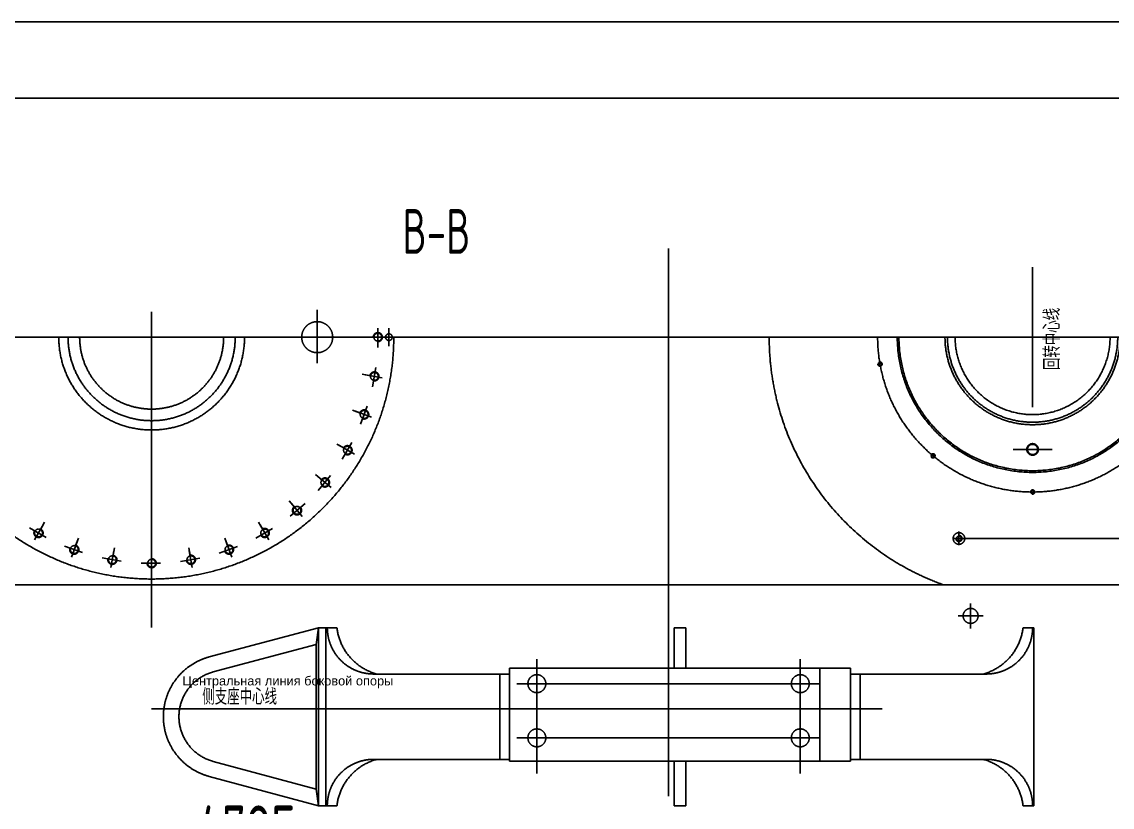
# Model space of a CAD drawing. Header units: millimetres. Extents: x 1934 to 22934, y 25951 to 41379.
# Drawn here: x 9016 to 12591, y 38802 to 41379 of the extents above; entities that cross this region are included whole.
import ezdxf
from ezdxf.enums import TextEntityAlignment as Align

# ---------------------------------------------------------------- set-up
doc = ezdxf.new("R2010")
doc.units = ezdxf.units.MM
doc.header["$LTSCALE"] = 500
doc.linetypes.add('G', pattern=[2, 1.25, -0.25, 0.25, -0.25])
doc.linetypes.add('K', pattern=[2.5, 1.25, -0.25, 0.25, -0.25, 0.25, -0.25])
for name, color, linetype in [('01', 7, 'Continuous'), ('02', 1, 'Continuous'), ('05', 4, 'G'), ('07', 6, 'K'), ('08', 1, 'Continuous'), ('11', 3, 'Continuous')]:
    doc.layers.add(name, color=color, linetype=linetype)
doc.styles.get("Standard").update_dxf_attribs({"font": 'isocp', "width": 0.707, "bigfont": 'intecad.shx'})
doc.dimstyles.new('INTE', dxfattribs={"dimscale": 50, "dimtxt": 3.5, "dimasz": 3, "dimexe": 3, "dimexo": 0, "dimgap": 1, "dimtad": 1, "dimdsep": 46, "dimtxsty": 'Standard', "dimcen": 0, "dimclrd": 1, "dimclre": 1, "dimclrt": 3, "dimadec": 0, "dimazin": 0, "dimtfac": 1, "dimtmove": 0, "dimatfit": 0, "dimfxl": 1, "dimarcsym": 0})

# ---------------------------------------------------------------- blocks, each defined once
blk = doc.blocks.new('*D929')
at = {"layer": '08', "color": 1, "lineweight": -2, "ltscale": 1.25}
for p, q in [((7355.3, 37961.7), (7355.3, 38733)), ((12150.3, 37881.1), (12150.3, 38733)), ((7505.3, 38583), (12000.3, 38583))]:
    blk.add_line(p, q, dxfattribs=at)
at = {"layer": '08', "color": 1, "ltscale": 1.25}
for points in [[(7505.3, 38608), (7505.3, 38558), (7355.3, 38583)], [(12000.3, 38608), (12000.3, 38558), (12150.3, 38583)]]:
    blk.add_solid(points, dxfattribs=at)
at = {"layer": 'Defpoints', "color": 0, "ltscale": 1.25}
for p in [(12150.3, 38583), (7355.3, 37961.7), (12150.3, 37881.1)]:
    blk.add_point(p, dxfattribs=at)
at = {"layer": '08', "color": 3, "ltscale": 1.25, "insert": (9752.8, 38720.5), "char_height": 175, "attachment_point": 5}
blk.add_mtext('4795', dxfattribs=at)
blk = doc.blocks.new('JGFD')
at = {"layer": '07', "color": 6, "linetype": 'K', "ltscale": 30}
for p, q in [((27685.4, 11808.7), (27685.4, 10011.6)), ((28879.2, 11287.9), (28879.2, 11746.8)), ((25991.2, 11600.5), (25991.2, 10564.6)), ((26534, 11607.1), (26534, 11432.3)), ((23860.7, 11517.4), (32815.7, 11517.4)), ((29108.6, 11517.4), (28649.7, 11517.4)), ((28815.4, 11149.1), (28943.4, 11149.1)), ((28637.8, 10835.1), (28637.8, 10880)), ((28618.6, 10857), (29258.6, 10856.9)), ((24993.2, 10704.4), (32540.2, 10704.4)), ((24993.2, 10704.4), (32540.2, 10704.4)), ((28676, 10644), (28676, 10562)), ((28717, 10603), (28634.9, 10603)), ((26537.7, 10564.4), (26180.1, 10468.4)), ((26530.7, 10509.7), (26537.7, 10564.4)), ((26537.7, 10564.4), (26537.7, 9980.4)), ((26537.7, 10564.4), (26562.7, 10564.4)), ((26562.7, 9980.4), (26562.7, 10564.4)), ((26562.7, 10564.4), (26598.5, 10564.4)), ((26562.7, 10564.4), (26578.7, 10564.4)), ((26578.7, 10564.4), (26578.7, 10564.4)), ((27704.2, 10431.5), (27704.2, 10564.4)), ((27742.2, 10564.4), (27704.2, 10564.4)), ((27742.2, 10564.4), (27742.2, 10431.5)), ((28883.6, 10564.4), (28847.8, 10564.4)), ((28867.6, 10564.4), (28867.6, 10564.4)), ((28883.6, 10564.4), (28867.6, 10564.4)), ((28883.6, 9980.4), (28883.6, 10564.4)), ((26530.7, 10509.7), (26193.3, 10419.2)), ((26530.7, 10509.7), (26530.7, 10035)), ((27254.1, 10461), (27254.1, 10086.5)), ((28117.7, 10461), (28117.7, 10086.5)), ((27164.2, 10412.4), (26719.1, 10412.4)), ((27132.7, 10412.4), (27132.7, 10132.4)), ((27164.2, 10126.4), (27164.2, 10431.5)), ((27164.2, 10431.5), (28282.2, 10431.5)), ((28181.2, 10431.5), (28181.2, 10126.4)), ((28282.2, 10431.5), (28282.2, 10126.4)), ((28282.2, 10412.4), (28727.2, 10412.4)), ((28313.6, 10412.4), (28313.6, 10132.4)), ((27188.4, 10380.7), (28181.2, 10380.7)), ((25991.2, 10298.2), (28386.6, 10298.2)), ((27188.4, 10202.9), (28181.2, 10202.9)), ((26530.7, 10035), (26193.3, 10125.6)), ((27164.2, 10132.4), (26719.1, 10132.4)), ((28282.2, 10126.4), (27164.2, 10126.4)), ((27704.2, 9980.4), (27704.2, 10126.4)), ((27742.2, 10126.4), (27742.2, 9980.4)), ((28282.2, 10132.4), (28727.2, 10132.4)), ((26537.7, 9980.4), (26180.1, 10076.3)), ((26530.7, 10035), (26537.7, 9980.4)), ((26537.7, 9980.4), (26562.7, 9980.4)), ((26562.7, 9980.4), (26598.5, 9980.4)), ((27742.2, 9980.4), (27704.2, 9980.4)), ((28883.6, 9980.4), (28847.8, 9980.4))]:
    blk.add_line(p, q, dxfattribs=at)
at = {"layer": '07', "color": 6, "linetype": 'K'}
for p, q in [((26732.7, 11546.6), (26732.7, 11483.2)), ((26769, 11547), (26769, 11487.7)), ((26692.4, 11517.4), (26722.4, 11517.4)), ((26702.5, 11517.4), (26758.8, 11517.4)), ((26726.5, 11417.4), (26715.4, 11354.9)), ((26681.8, 11395.6), (26711.3, 11390.4)), ((26691.7, 11393.8), (26747.2, 11384.1)), ((26650.1, 11277.5), (26678.3, 11267.3)), ((26659.6, 11274.1), (26712.5, 11254.8)), ((26697.9, 11291.2), (26676.2, 11231.6)), ((26598.5, 11166.7), (26624.5, 11151.7)), ((26607.2, 11161.7), (26656, 11133.5)), ((26647.9, 11171.9), (26616.2, 11117)), ((26528.4, 11066.6), (26551.3, 11047.3)), ((26536.1, 11060.1), (26579.2, 11023.9)), ((26578, 11063.1), (26537.2, 11014.5)), ((26441.9, 10980.2), (26461.2, 10957.2)), ((26445.4, 10930.6), (26494, 10971.3)), ((26448.4, 10972.4), (26484.6, 10929.3)), ((25640.5, 10910), (25625.5, 10884.1)), ((26341.8, 10910), (26356.8, 10884.1)), ((25645.7, 10860.6), (25590.8, 10892.3)), ((25635.5, 10901.3), (25607.3, 10852.6)), ((26387.2, 10889.8), (26332.3, 10858.1)), ((26346.8, 10901.3), (26375, 10852.6)), ((25765, 10810.6), (25705.4, 10832.3)), ((25747.9, 10848.9), (25728.6, 10796)), ((25751.3, 10858.4), (25741, 10830.2)), ((26231, 10858.4), (26241.3, 10830.2)), ((26234.5, 10848.9), (26253.7, 10796)), ((25867.6, 10816.8), (25857.8, 10761.4)), ((25869.4, 10826.7), (25864.2, 10797.2)), ((25991.2, 10816.1), (25991.2, 10786.1)), ((25991.2, 10806), (25991.2, 10749.7)), ((26112.9, 10826.7), (26118.1, 10797.2)), ((26114.7, 10816.8), (26124.5, 10761.4)), ((26272.2, 10830.6), (26212.6, 10808.9)), ((25891.2, 10782.1), (25828.7, 10793.1)), ((26020.4, 10775.9), (25956.9, 10775.9)), ((26148.7, 10792.2), (26086.2, 10781.2))]:
    blk.add_line(p, q, dxfattribs=at)
at = {"layer": '07', "color": 6, "linetype": 'K', "ltscale": 30}
for centre, radius in [((26534, 11517.4), 50.8), ((28378.9, 11429.2), 5.6), ((28879.2, 11149.1), 19), ((28879.2, 11149.1), 16.7), ((28552.6, 11128.2), 5.6), ((28879.2, 11009.4), 5.6), ((28637.8, 10857), 19), ((28637.8, 10857), 8), ((28676, 10603), 24.6), ((27254.1, 10380.7), 29.4), ((28117.7, 10380.7), 29.4), ((27254.1, 10202.9), 29.4), ((28117.7, 10202.9), 29.4)]:
    blk.add_circle(centre, radius, dxfattribs=at)
at = {"layer": '07', "color": 6, "linetype": 'K'}
for centre, radius in [((26732.7, 11517.4), 12.9), ((26769, 11517.4), 11), ((26721.4, 11388.6), 12.9), ((26687.9, 11263.8), 12.9), ((26633.3, 11146.6), 12.9), ((26559.2, 11040.7), 12.9), ((26467.8, 10949.3), 12.9), ((25620.4, 10875.2), 12.9), ((26361.9, 10875.2), 12.9), ((25737.5, 10820.6), 12.9), ((26244.8, 10820.6), 12.9), ((25862.4, 10787.1), 12.9), ((26119.9, 10787.1), 12.9), ((25991.2, 10775.9), 12.9)]:
    blk.add_circle(centre, radius, dxfattribs=at)
at = {"layer": '07', "color": 6, "linetype": 'K', "ltscale": 30}
for centre, radius, start, end in [((25991.2, 11517.8), 793.8, 180.0309, 359.9691), ((25991.2, 11517.4), 304.5, 180, 0), ((25991.2, 11517.4), 274, 180, 0), ((25991.2, 11517.4), 236, 180, 0), ((28879.2, 11517.4), 863.5, 179.9994, 250.3042), ((28879.2, 11517.4), 508, 179.9989, 0.0011), ((28879.2, 11517.4), 443.6, 180, 0), ((28879.2, 11517.4), 438.1, 180, 0), ((28879.2, 11517.4), 287.2, 180, 0), ((28879.2, 11517.4), 279, 180, 0), ((28879.2, 11517.4), 254, 179.9979, 0.0021), ((28378.9, 11429.2), 7, 180, 90), ((28552.6, 11128.2), 7, 220, 130), ((28879.2, 11009.4), 7, 260, 170), ((28637.8, 10857), 10, 189.9983, 99.9983), ((26719.1, 10564.4), 152, 180, 270), ((26776.2, 10585), 178.9, 186.6185, 254.7356), ((28670.1, 10585), 178.9, 285.2644, 353.3815), ((28727.2, 10564.4), 152, 270, 0), ((26232.7, 10272.4), 203, 105.0171, 254.9829), ((26232.7, 10272.4), 152, 105.0171, 254.9829), ((26719.1, 9980.4), 152, 90, 180), ((26776.2, 9959.7), 178.9, 105.2644, 173.3815), ((28670.1, 9959.7), 178.9, 6.6185, 74.7356), ((28727.2, 9980.4), 152, 0, 90)]:
    blk.add_arc(centre, radius, start, end, dxfattribs=at)
at = {"layer": '07', "color": 6, "linetype": 'K'}
for centre, start, end in [((26732.7, 11517.4), 269.3397, 180), ((26721.4, 11388.6), 259.3397, 170), ((26687.9, 11263.8), 249.3397, 160), ((26633.3, 11146.6), 239.3397, 150), ((26559.2, 11040.7), 229.3397, 140), ((26467.8, 10949.3), 130, 40.6603), ((25620.4, 10875.2), 149.3397, 60), ((26361.9, 10875.2), 209.3397, 120), ((25737.5, 10820.6), 159.3397, 70), ((26244.8, 10820.6), 199.3397, 110), ((25862.4, 10787.1), 169.3397, 80), ((26119.9, 10787.1), 189.3397, 100), ((25991.2, 10775.9), 179.3397, 90)]:
    blk.add_arc(centre, 15, start, end, dxfattribs=at)
at = {"layer": '07', "color": 6, "linetype": 'K', "ltscale": 30, "width": 0.707}
blk.add_text('回转中心线', height=52.5, rotation=90, dxfattribs=at).set_placement((28968.9, 11409.4))
at = {"layer": '07', "color": 6, "linetype": 'K', "width": 0.707}
blk.add_text('侧支座中心线', height=52.5, dxfattribs=at).set_placement((26157.2, 10311.8))
blk = doc.blocks.new('*U1003')
at = {"layer": '01'}
blk.add_lwpolyline([(415, 292), (25, 292)], dxfattribs=at)
at = {"layer": '02'}
blk.add_lwpolyline([(420, 297), (0, 297)], dxfattribs=at)

msp = doc.modelspace()

# ---------------------------------------------------------------- block references
at = {"layer": '02', "xscale": 50, "yscale": 50, "zscale": 50}
msp.add_blockref('*U1003', (1934.276, 26528.745), dxfattribs=at)
at = {"layer": '05', "ltscale": 1.25}
msp.add_blockref('JGFD', (-16549.335, 28826.778), dxfattribs=at)

# ---------------------------------------------------------------- texts
at = {"layer": '02', "insert": (9542.849, 39231.78), "char_height": 30, "attachment_point": 1}
msp.add_mtext('{\\fArial|b0|i0|c204|p34;\\W1;\\C6;Центральная линия боковой опоры}', dxfattribs=at)
at = {"layer": '11', "ltscale": 1.25, "width": 0.707}
msp.add_text('B-B', height=147, dxfattribs=at).set_placement((10264.197, 40573.644), align=Align.BOTTOM_LEFT)

# ---------------------------------------------------------------- dimensions: what is measured, and where the dimension line sits
at = {"layer": '08', "ltscale": 1.25}
dim = msp.add_linear_dim(base=(12150.316, 38583.041), p1=(7355.316, 37961.698), p2=(12150.316, 37881.149), dimstyle='INTE', dxfattribs=at)
dim.commit()
dim.dimension.update_dxf_attribs({"geometry": '*D929', "text_midpoint": (9752.816, 38720.541)})

doc.saveas('drawing.dxf')
